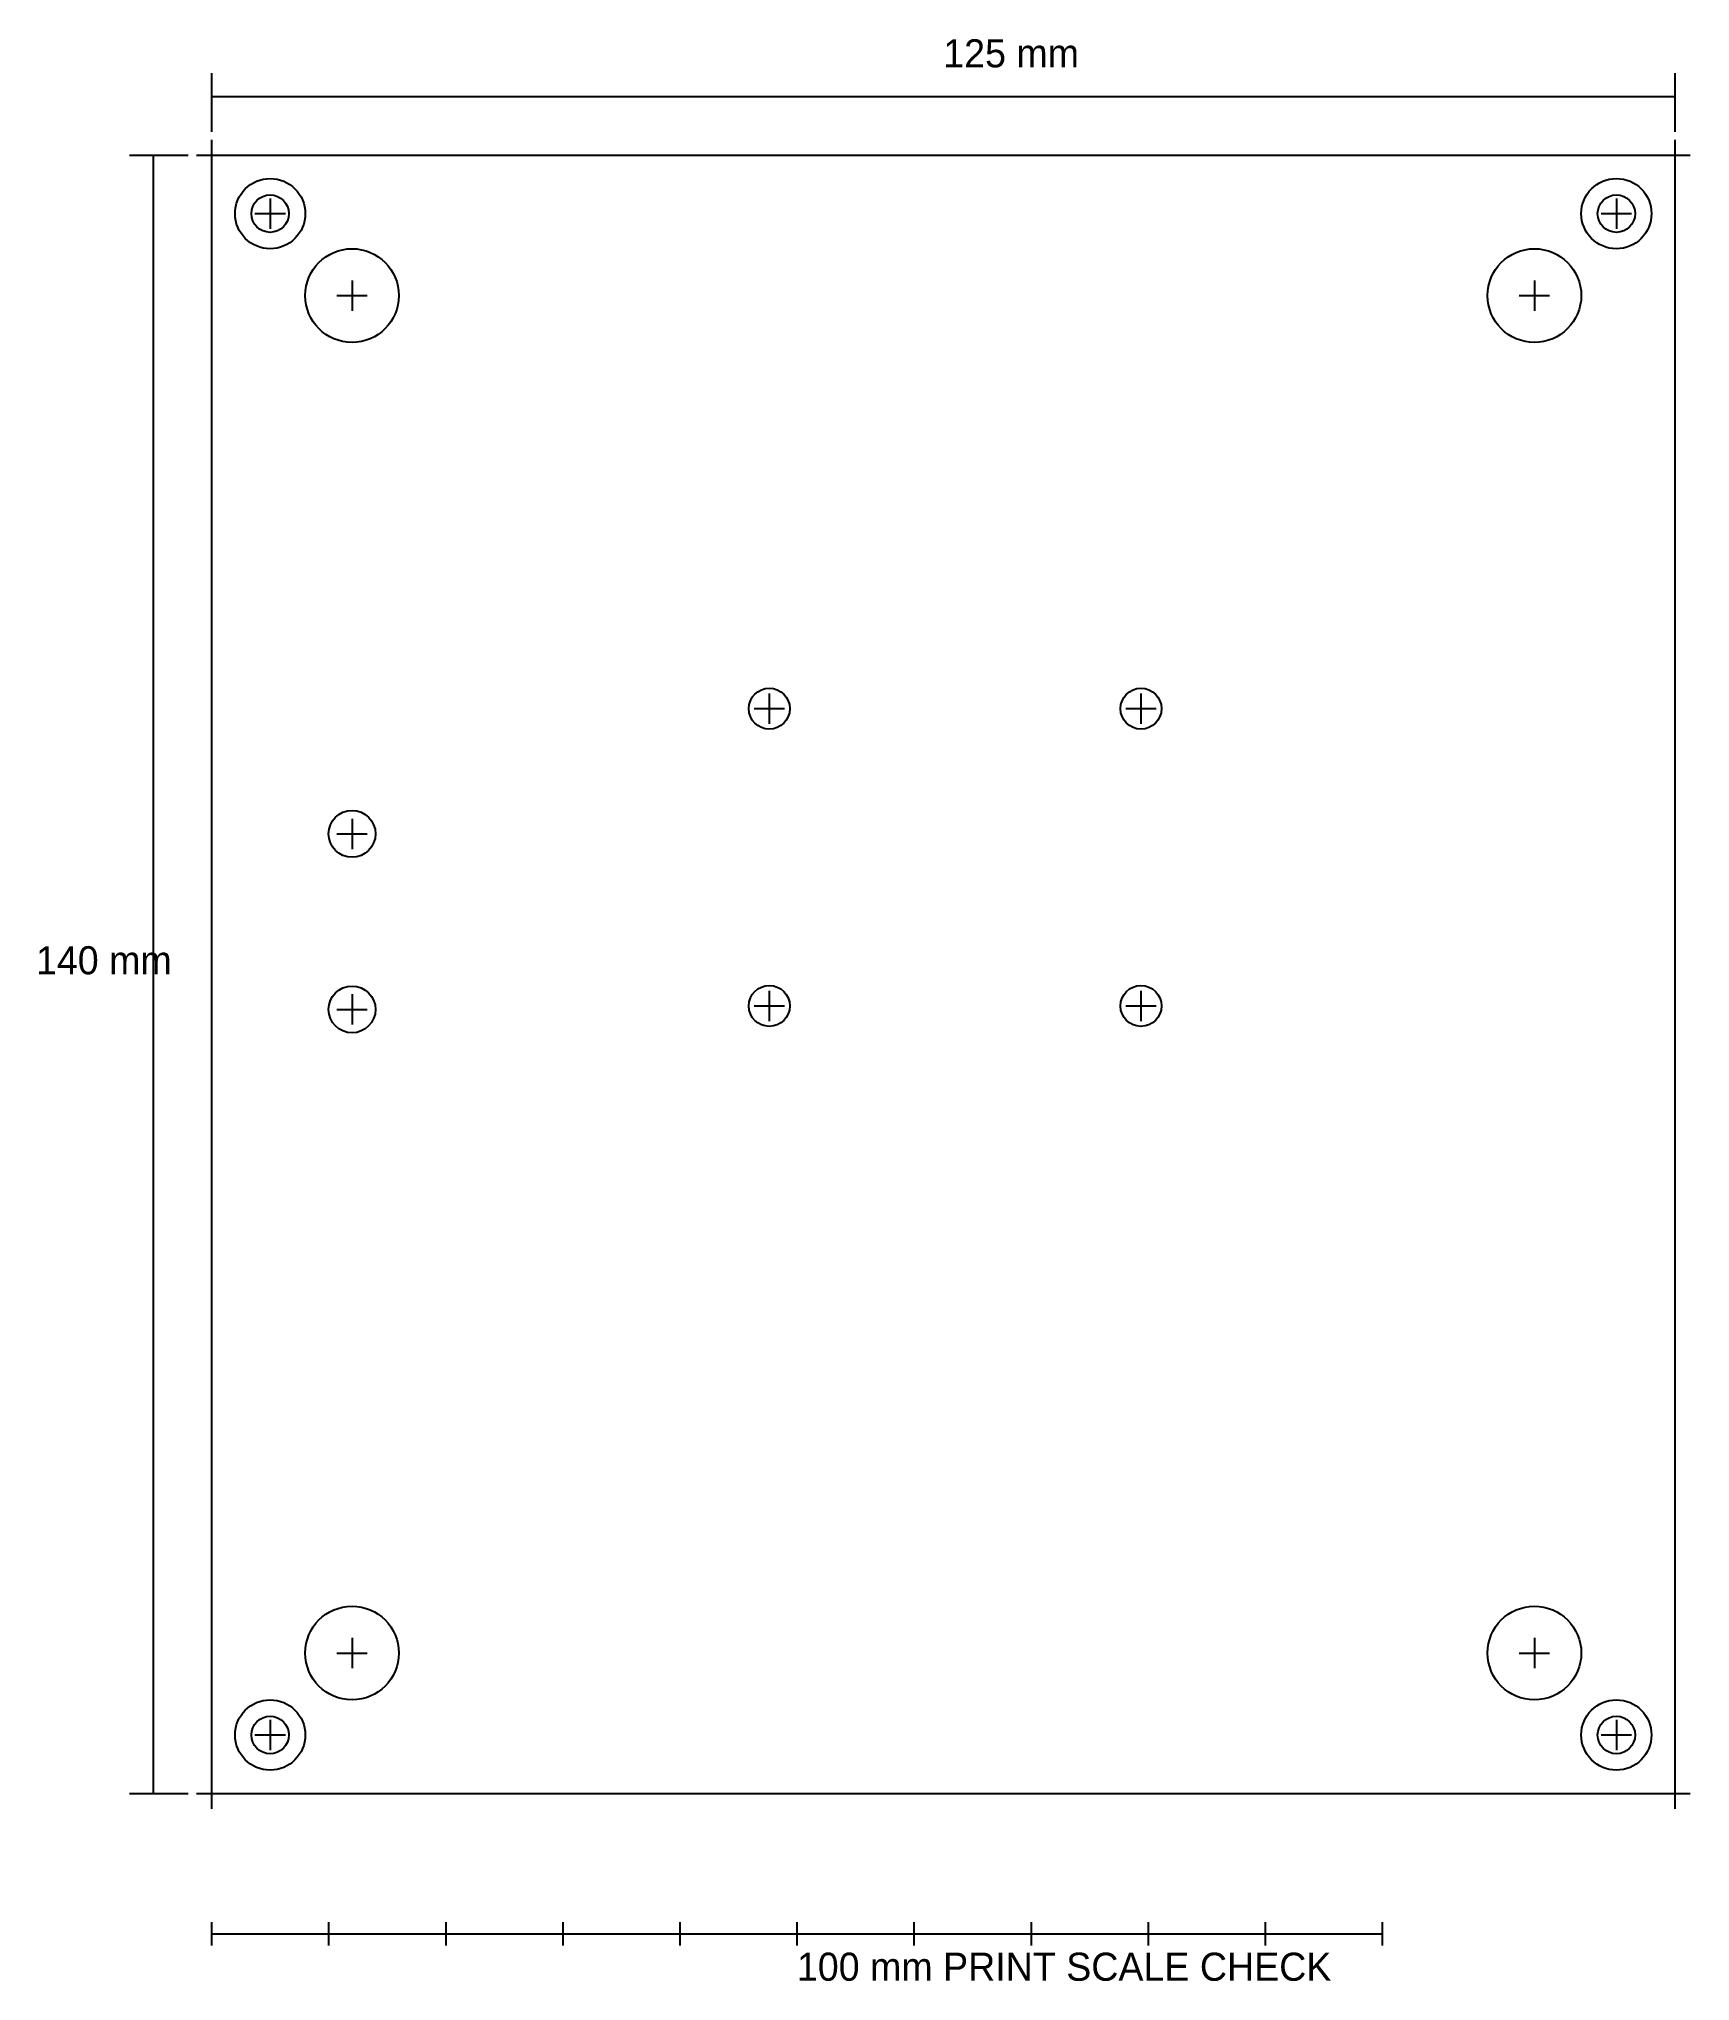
# Model space of a CAD drawing. Header units: millimetres. Extents: x -15 to 126, y -156 to 10.
import ezdxf

# ---------------------------------------------------------------- set-up
doc = ezdxf.new("R2010")
doc.units = ezdxf.units.MM
for name, color, linetype in [('CUT', 7, 'Continuous'), ('DIMENSION', 8, 'Continuous'), ('OUTLINE', 7, 'Continuous'), ('POCKET', 5, 'Continuous'), ('REFERENCE', 8, 'Continuous')]:
    doc.layers.add(name, color=color, linetype=linetype)

msp = doc.modelspace()

# ---------------------------------------------------------------- linework, layer by layer
at = {"layer": 'CUT'}
for centre, radius in [((5, -5), 1.6), ((120, -5), 1.6), ((12, -58), 2), ((12, -73), 2), ((5, -135), 1.6), ((120, -135), 1.6)]:
    msp.add_circle(centre, radius, dxfattribs=at)
at = {"layer": 'DIMENSION'}
for p, q in [((0, 7), (0, 2)), ((125, 7), (125, 2)), ((0, 5), (125, 5)), ((-7, 0), (-2, 0)), ((-5, 0), (-5, -140)), ((-7, -140), (-2, -140)), ((0, -151), (0, -153)), ((10, -151), (10, -153)), ((20, -151), (20, -153)), ((30, -151), (30, -153)), ((40, -151), (40, -153)), ((50, -151), (50, -153)), ((60, -151), (60, -153)), ((70, -151), (70, -153)), ((80, -151), (80, -153)), ((90, -151), (90, -153)), ((100, -151), (100, -153)), ((0, -152), (100, -152))]:
    msp.add_line(p, q, dxfattribs=at)
at = {"layer": 'OUTLINE'}
for p, q in [((0, 0), (125, 0)), ((0, 0), (0, -140)), ((125, 0), (125, -140)), ((0, -140), (125, -140))]:
    msp.add_line(p, q, dxfattribs=at)
at = {"layer": 'POCKET'}
for centre in [(5, -5), (120, -5), (5, -135), (120, -135)]:
    msp.add_circle(centre, 3, dxfattribs=at)
at = {"layer": 'REFERENCE'}
for p, q in [((-1.3, 0), (1.3, 0)), ((0, 1.3), (0, -1.3)), ((123.7, 0), (126.3, 0)), ((125, 1.3), (125, -1.3)), ((5, -3.7), (5, -6.3)), ((120, -3.7), (120, -6.3)), ((3.7, -5), (6.3, -5)), ((118.7, -5), (121.3, -5)), ((12, -10.7), (12, -13.3)), ((113, -10.7), (113, -13.3)), ((10.7, -12), (13.3, -12)), ((111.7, -12), (114.3, -12)), ((47.640999, -46), (47.640999, -48.6)), ((79.391, -46), (79.391, -48.6)), ((46.340999, -47.3), (48.940999, -47.3)), ((78.091, -47.3), (80.691, -47.3)), ((10.7, -58), (13.3, -58)), ((12, -56.7), (12, -59.3)), ((10.7, -73), (13.3, -73)), ((12, -71.7), (12, -74.3)), ((46.340999, -72.7), (48.940999, -72.7)), ((47.640999, -71.4), (47.640999, -74)), ((78.091, -72.7), (80.691, -72.7)), ((79.391, -71.4), (79.391, -74)), ((12, -126.7), (12, -129.3)), ((113, -126.7), (113, -129.3)), ((10.7, -128), (13.3, -128)), ((111.7, -128), (114.3, -128)), ((5, -133.7), (5, -136.3)), ((120, -133.7), (120, -136.3)), ((3.7, -135), (6.3, -135)), ((118.7, -135), (121.3, -135)), ((0, -138.7), (0, -141.3)), ((125, -138.7), (125, -141.3)), ((-1.3, -140), (1.3, -140)), ((123.7, -140), (126.3, -140))]:
    msp.add_line(p, q, dxfattribs=at)
for centre, radius in [((12, -12), 4), ((113, -12), 4), ((47.640999, -47.3), 1.75), ((79.391, -47.3), 1.75), ((47.640999, -72.7), 1.75), ((79.391, -72.7), 1.75), ((12, -128), 4), ((113, -128), 4)]:
    msp.add_circle(centre, radius, dxfattribs=at)

# ---------------------------------------------------------------- texts
at = {"layer": 'DIMENSION'}
for s, p in [('125 mm', (62.5, 7.5)), ('140 mm', (-15, -70)), ('100 mm PRINT SCALE CHECK', (50, -156))]:
    msp.add_text(s, height=2.4, dxfattribs=at).set_placement(p)

doc.saveas('drawing.dxf')
